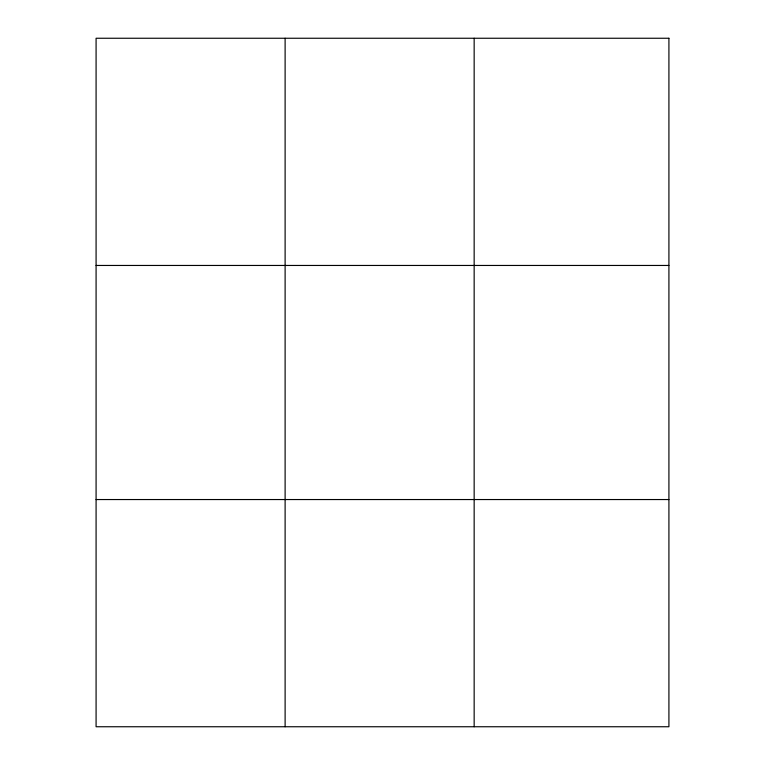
<?xml version="1.0" encoding="UTF-8"?>
<svg xmlns="http://www.w3.org/2000/svg" width="765" height="765" viewBox="0 0 765 765"><rect width="100%" height="100%" fill="white"/><g stroke="black" fill="none" stroke-linecap="round" stroke-linejoin="round"><path stroke-width="1.15" d="M285.116 726.75L285.116 38.25M474.157 726.75L474.157 38.25M96.084 265.455L668.916 265.455M96.084 499.545L668.916 499.545M668.916 38.25L668.916 726.75L96.084 726.75L96.084 38.25L668.916 38.25"/></g></svg>
